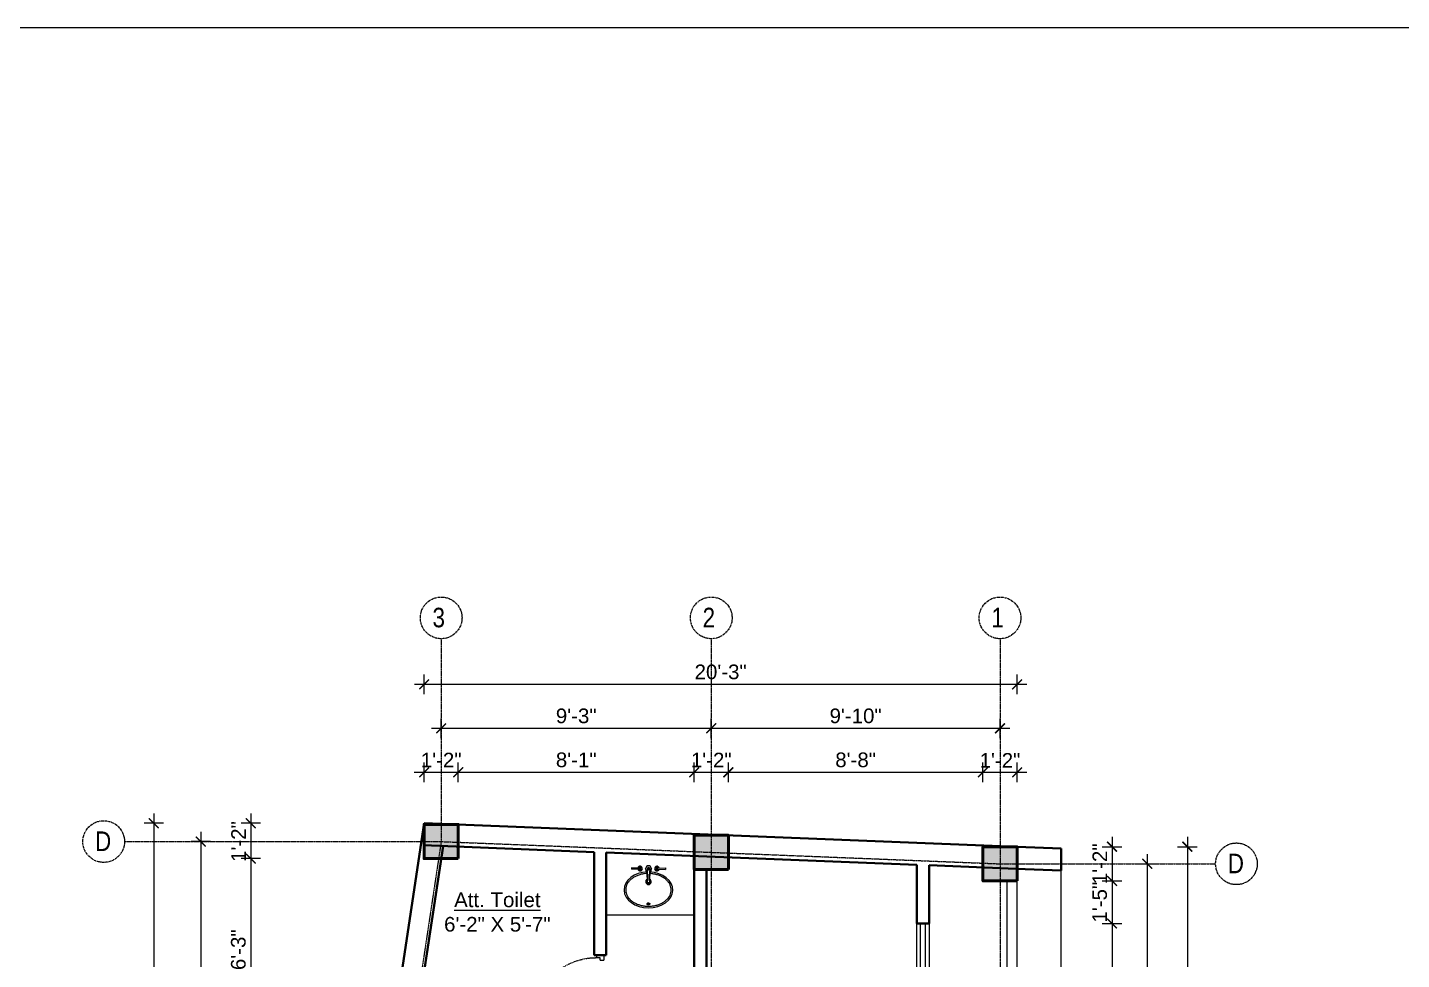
# Model space of a CAD drawing. Header units: inches. Extents: x 135267 to 147066, y -21506 to -19082.
# Drawn here: x 145020 to 145583, y -19463 to -19082 of the extents above; entities that cross this region are included whole.
import ezdxf

# ---------------------------------------------------------------- set-up
doc = ezdxf.new("R2010")
doc.units = ezdxf.units.IN
doc.header["$LTSCALE"] = 0.5
doc.header["$MEASUREMENT"] = 0
doc.header["$PDMODE"] = 66
doc.linetypes.add('CENTER', pattern=[2, 1.25, -0.25, 0.25, -0.25])
doc.linetypes.add('HIDDEN', pattern=[0.375, 0.25, -0.125])
for name, color, linetype, lineweight in [('Annotations-Bold.w', 177, 'Continuous', 13), ('C-COLUMN', 1, 'Continuous', 50), ('DIM', 4, 'Continuous', 5), ('DIM 1-100', 4, 'Continuous', 13), ('Door-Window.w', 4, 'Continuous', 15), ('F-FURNITURE', 30, 'Continuous', 13), ('Fittings', 9, 'Continuous', 5), ('PARAPET', 50, 'Continuous', 13), ('TEXT', 220, 'Continuous', 9), ('Toilet', 7, 'Continuous', 25), ('wall', 1, 'Continuous', 40)]:
    doc.layers.add(name, color=color, linetype=linetype, lineweight=lineweight)
doc.layers.add('furniture', color=31, linetype='Continuous')
doc.styles.add('ARAIL', font='ARIALN.TTF')
doc.styles.add('arial.', font='arial.ttf')
doc.styles.get("Standard").update_dxf_attribs({"font": 'arial.ttf'})
doc.dimstyles.new('1 by 96', dxfattribs={"dimtxt": 6, "dimasz": 4, "dimexe": 4, "dimexo": 4, "dimgap": 2, "dimtad": 1, "dimdec": 0, "dimzin": 0, "dimdsep": 46, "dimlunit": 4, "dimtxsty": 'Standard', "dimblk": 'ARCHTICK', "dimcen": 0, "dimdle": 4, "dimadec": 0, "dimazin": 0, "dimtfac": 1, "dimtdec": 0, "dimtix": 1, "dimtofl": 0, "dimtmove": 1, "dimatfit": 3, "dimldrblk": 'ARCHTICK', "dimfxl": 4, "dimfxlon": 1, "dimtolj": 1, "dimtzin": 0, "dimlwd": -1, "dimlwe": -1, "dimarcsym": 0})

# ---------------------------------------------------------------- blocks, each defined once
blk = doc.blocks.new('3-0')
at = {"ltscale": 3}
for p, q in [((11063.05, 10097.68), (11065.97, 10099.9)), ((11063.05, 10097.68), (11064.53, 10095.73)), ((11065.99, 10096.84), (11064.53, 10095.73)), ((11065.25, 10097.81), (11066.71, 10098.92)), ((11065.99, 10096.84), (11065.25, 10097.81)), ((11065.97, 10099.9), (11066.71, 10098.92)), ((11085.5, 10074.13), (11110.32, 10092.96)), ((11086.24, 10073.15), (11111.05, 10091.97)), ((11111.05, 10091.97), (11110.32, 10092.96)), ((11084.04, 10073.02), (11082.57, 10071.91)), ((11082.57, 10071.91), (11084.79, 10068.98)), ((11084.04, 10073.02), (11084.78, 10072.04)), ((11084.78, 10072.04), (11086.24, 10073.15)), ((11084.79, 10068.98), (11087.72, 10071.2)), ((11086.24, 10073.15), (11085.5, 10074.13)), ((11087.72, 10071.2), (11086.24, 10073.15))]:
    blk.add_line(p, q, dxfattribs=at)
at = {"layer": 'Door-Window.w', "color": 9, "linetype": 'HIDDEN', "lineweight": 18}
blk.add_arc((11085.5, 10074.13), 31.16, 37.1906, 127.14649, dxfattribs=at)
blk = doc.blocks.new('A$C604E024C')
at = {"linetype": 'ByBlock'}
for p, q in [((-107, 6), (-198, 9)), ((-101, 4), (-101, -4)), ((-101, 4), (-101, 1)), ((-101, 4), (-101, 4)), ((-101, 1), (-97, 1)), ((-101, 0), (-101, -4)), ((-101, 0), (-97, 0)), ((-97, 4), (-97, 1)), ((-97, 4), (-96, 4)), ((-96, 4), (-96, -4)), ((-6, 4), (-6, -4)), ((-6, 4), (-5, 4)), ((-5, 4), (-5, -4)), ((0, 13), (0, -13)), ((1, 4), (1, -4)), ((1, 4), (3, 4)), ((2, 4), (2, 1)), ((2, 4), (3, 4)), ((2, 1), (3, 1)), ((100, 2), (101, 2)), ((107, 6), (198, 9)), ((199, 8), (199, -8)), ((-107, -6), (-198, -9)), ((-101, -4), (-101, -4)), ((-101, -4), (-101, -4)), ((-97, 0), (-97, -4)), ((-97, -4), (-96, -4)), ((-96, -4), (-96, -4)), ((-6, -4), (-1, -4)), ((-5, -4), (-1, -4)), ((-1, -4), (-1, -4)), ((1, -4), (3, -4)), ((2, 0), (2, -4)), ((2, 0), (3, 0)), ((2, -4), (3, -4)), ((100, -2), (101, -2)), ((107, -6), (198, -9))]:
    blk.add_line(p, q, dxfattribs=at)
for points in [[(35, -3), (35, -3, 0.267949), (35, 2), (20, 29, 0.267949), (15, 31), (-15, 31, 0.267949), (-20, 29), (-35, 2, 0.267949), (-35, -3)], [(0, 13), (-5, 13, 0.267949), (-9, 10), (-13, 2, 0.267949), (-13, -3), (-9, -10, 0.267949), (-5, -13), (0, -13)], [(0, 13), (5, 13, -0.267949), (9, 10), (13, 2, -0.267949), (13, -3), (9, -10, -0.267949), (5, -13), (0, -13)], [(-15, -149, 0.267949), (-15, -154), (-9, -163, 0.267949), (-5, -166), (0, -166)], [(15, -149, -0.267949), (15, -154), (9, -163, -0.267949), (5, -166), (0, -166)]]:
    blk.add_lwpolyline(points, format="xyb", dxfattribs=at)
for centre, radius, start, end in [((-148, 0), 51.6, 171.6285, 188.3715), ((-198, 8), 1, 88.5767, 180), ((-99, 0), 27.8, 193.9353, 166.0647), ((-99, 0), 16.1, 203.4772, 156.5228), ((-99, 0), 13.6, 207.8254, 152.1746), ((-99, 0), 10.7, 215.7665, 144.2335), ((3, 2), 1.6, 270, 90.0142), ((3, 2), 2.2, 301.4048, 90), ((3, -2), 2.5, 270, 62.7097), ((99, 0), 27.8, 13.9353, 346.0647), ((99, 0), 16.1, 23.4772, 336.5228), ((99, 0), 13.6, 27.8254, 332.1746), ((99, 0), 10.7, 35.7665, 324.2335), ((198, 8), 1, 0, 91.4233), ((-198, -8), 1, 180, 271.4233), ((-325, -117), 312, 354.1333, 21.5654), ((-1093, -110), 1085, 357.1828, 5.6778), ((3, -2), 1.9, 270, 90), ((1084, -109), 1075, 174.3028, 182.8736), ((325, -117), 312, 158.4157, 185.9255), ((198, -8), 1, 268.5767, 0)]:
    blk.add_arc(centre, radius, start, end, dxfattribs=at)
blk.add_ellipse((99, 0), major_axis=(0, 4.4), ratio=0.647537, start_param=-0.996154, end_param=4.137747, dxfattribs=at)
blk.add_open_spline([(100, 2), (100, 3), (100, 3), (100, 3), (99, 4), (99, 4), (99, 4), (99, 4), (98, 4), (98, 4), (98, 3), (97, 3), (97, 3), (97, 2), (97, 2), (96, 1), (96, 0), (96, 0), (96, -2), (97, -2), (97, -3), (97, -3), (98, -4), (98, -4), (99, -4), (99, -4), (99, -4), (100, -3), (100, -3), (100, -3), (100, -2)], degree=3, knots=[5.296065, 5.296065, 5.296065, 5.296065, 5.668493, 5.668493, 6.044953, 6.044953, 6.283185, 6.283185, 6.283185, 6.618814, 6.618814, 6.954443, 6.954443, 7.290072, 7.290072, 7.6257, 7.6257, 8.094621, 8.094621, 8.563542, 8.563542, 8.940002, 8.940002, 9.316461, 9.316461, 9.692921, 9.692921, 10.069381, 10.069381, 10.411893, 10.411893, 10.411893, 10.411893], dxfattribs=at)
blk = doc.blocks.new('basin')
for radius, start, end in [(1.14, 113.503, 66.2712), (0.79, 126.715, 52.8739)]:
    blk.add_arc((134195.31, -39122.53), radius, start, end)
blk.add_ellipse((134195.31, -39125.83), major_axis=(-9.97, 0), ratio=0.736887, start_param=4.757716, end_param=10.948885)
blk.add_ellipse((134195.31, -39131.57), major_axis=(0.448, 0), ratio=0.674502)
for points, knots in [([(134194.69, -39119.15), (134194.32, -39119.17), (134193.96, -39119.2), (134193.09, -39119.32), (134192.57, -39119.42), (134191.58, -39119.69), (134191.1, -39119.85), (134190.19, -39120.23), (134189.76, -39120.45), (134188.95, -39120.93), (134188.57, -39121.2), (134187.89, -39121.77), (134187.59, -39122.07), (134187.06, -39122.71), (134186.83, -39123.04), (134186.45, -39123.73), (134186.3, -39124.08), (134186.09, -39124.79), (134186.03, -39125.15), (134185.99, -39125.61), (134185.99, -39125.72), (134185.99, -39125.83), (134185.99, -39126.08), (134186.01, -39126.34), (134186.11, -39126.94), (134186.2, -39127.29), (134186.47, -39127.97), (134186.64, -39128.31), (134187.06, -39128.96), (134187.31, -39129.28), (134187.88, -39129.88), (134188.2, -39130.16), (134188.9, -39130.7), (134189.28, -39130.94), (134190.1, -39131.39), (134190.53, -39131.59), (134191.45, -39131.93), (134191.92, -39132.08), (134192.9, -39132.31), (134193.4, -39132.4), (134194.43, -39132.51), (134194.94, -39132.53), (134195.97, -39132.52), (134196.49, -39132.48), (134197.5, -39132.35), (134198, -39132.25), (134198.97, -39132), (134199.44, -39131.84), (134200.34, -39131.48), (134200.76, -39131.27), (134201.56, -39130.8), (134201.93, -39130.55), (134202.61, -39130), (134202.91, -39129.71), (134203.45, -39129.1), (134203.69, -39128.78), (134204.08, -39128.12), (134204.24, -39127.78), (134204.48, -39127.09), (134204.56, -39126.74), (134204.64, -39126.04), (134204.64, -39125.69), (134204.57, -39124.98), (134204.49, -39124.62), (134204.25, -39123.91), (134204.09, -39123.56), (134203.69, -39122.89), (134203.45, -39122.56), (134202.89, -39121.93), (134202.58, -39121.63), (134201.88, -39121.07), (134201.49, -39120.81), (134200.67, -39120.35), (134200.22, -39120.13), (134199.3, -39119.77), (134198.81, -39119.62), (134197.81, -39119.37), (134197.29, -39119.28), (134196.49, -39119.19), (134196.22, -39119.16), (134195.94, -39119.15)], [4.778413, 4.778413, 4.778413, 4.778413, 4.89303, 4.89303, 5.060537, 5.060537, 5.228045, 5.228045, 5.395552, 5.395552, 5.56306, 5.56306, 5.730567, 5.730567, 5.898075, 5.898075, 6.065582, 6.065582, 6.233089, 6.233089, 6.283185, 6.283185, 6.283185, 6.401225, 6.401225, 6.564378, 6.564378, 6.727532, 6.727532, 6.890685, 6.890685, 7.053839, 7.053839, 7.216992, 7.216992, 7.380146, 7.380146, 7.543299, 7.543299, 7.706452, 7.706452, 7.869606, 7.869606, 8.032759, 8.032759, 8.195913, 8.195913, 8.359066, 8.359066, 8.52222, 8.52222, 8.685373, 8.685373, 8.848527, 8.848527, 9.01168, 9.01168, 9.174834, 9.174834, 9.337987, 9.337987, 9.501141, 9.501141, 9.668648, 9.668648, 9.836155, 9.836155, 10.003663, 10.003663, 10.17117, 10.17117, 10.338678, 10.338678, 10.506185, 10.506185, 10.673693, 10.673693, 10.8412, 10.8412, 10.929386, 10.929386, 10.929386, 10.929386]), ([(134195.86, -39131.57), (134195.86, -39131.55), (134195.86, -39131.52), (134195.84, -39131.46), (134195.83, -39131.44), (134195.79, -39131.36), (134195.75, -39131.32), (134195.66, -39131.25), (134195.6, -39131.23), (134195.46, -39131.18), (134195.36, -39131.16), (134195.17, -39131.17), (134195.07, -39131.2), (134194.94, -39131.27), (134194.9, -39131.3), (134194.83, -39131.37), (134194.8, -39131.4), (134194.77, -39131.48), (134194.76, -39131.52), (134194.75, -39131.6), (134194.76, -39131.65), (134194.79, -39131.73), (134194.81, -39131.76), (134194.87, -39131.83), (134194.9, -39131.86), (134194.98, -39131.9), (134195.02, -39131.92), (134195.15, -39131.97), (134195.25, -39131.99), (134195.44, -39131.98), (134195.54, -39131.95), (134195.67, -39131.89), (134195.72, -39131.85), (134195.79, -39131.78), (134195.81, -39131.75), (134195.85, -39131.67), (134195.86, -39131.63), (134195.86, -39131.58), (134195.86, -39131.58), (134195.86, -39131.57)], [0, 0, 0, 0, 0.188397, 0.188397, 0.376794, 0.376794, 0.73698, 0.73698, 1.097166, 1.097166, 1.657793, 1.657793, 2.21842, 2.21842, 2.564182, 2.564182, 2.840364, 2.840364, 3.116547, 3.116547, 3.39273, 3.39273, 3.668913, 3.668913, 3.945096, 3.945096, 4.221279, 4.221279, 4.783807, 4.783807, 5.346334, 5.346334, 5.697184, 5.697184, 5.974645, 5.974645, 6.252106, 6.252106, 6.283185, 6.283185, 6.283185, 6.283185])]:
    blk.add_open_spline(points, degree=3, knots=knots)
at = {"xscale": 0.03499430959345774, "yscale": 0.03499430959345774, "zscale": 0.03499430959345774, "rotation": 359.9929103328581}
blk.add_blockref('A$C604E024C', (134195.31, -39117.12), dxfattribs=at)
blk = doc.blocks.new('_ArchTick')
at = {"color": 0, "linetype": 'ByBlock', "const_width": 0.15}
blk.add_lwpolyline([(-0.5, -0.5), (0.5, 0.5)], dxfattribs=at)
blk = doc.blocks.new('*D163')
at = {"layer": 'Defpoints', "color": 0, "transparency": 16777216}
for p in [(145196.48, -19386.3), (145182.48, -19407.64), (145196.48, -19407.64)]:
    blk.add_point(p, dxfattribs=at)
at = {"layer": 'DIM 1-100', "color": 0, "transparency": 16777216}
for p, q in [((145182.48, -19390.3), (145182.48, -19382.3)), ((145196.48, -19390.3), (145196.48, -19382.3)), ((145178.48, -19386.3), (145200.48, -19386.3))]:
    blk.add_line(p, q, dxfattribs=at)
at = {"layer": 'DIM 1-100', "color": 0, "transparency": 16777216, "xscale": 4, "yscale": 4, "zscale": 4, "rotation": 180}
blk.add_blockref('_ArchTick', (145182.48, -19386.3), dxfattribs=at)
at = {"layer": 'DIM 1-100', "color": 0, "transparency": 16777216, "xscale": 4, "yscale": 4, "zscale": 4}
blk.add_blockref('_ArchTick', (145196.48, -19386.3), dxfattribs=at)
at = {"layer": 'DIM 1-100', "color": 0, "transparency": 16777216, "insert": (145189.48, -19381.29), "char_height": 6, "attachment_point": 5}
blk.add_mtext('\\A1;1\'-2"', dxfattribs=at)
blk = doc.blocks.new('*D164')
at = {"layer": 'Defpoints', "color": 0, "transparency": 16777216}
for p in [(145293.07, -19386.3), (145196.48, -19407.64), (145293.07, -19412.08)]:
    blk.add_point(p, dxfattribs=at)
at = {"layer": 'DIM 1-100', "color": 0, "transparency": 16777216}
for p, q in [((145196.48, -19390.3), (145196.48, -19382.3)), ((145293.07, -19390.3), (145293.07, -19382.3)), ((145192.48, -19386.3), (145297.07, -19386.3))]:
    blk.add_line(p, q, dxfattribs=at)
at = {"layer": 'DIM 1-100', "color": 0, "transparency": 16777216, "xscale": 4, "yscale": 4, "zscale": 4, "rotation": 180}
blk.add_blockref('_ArchTick', (145196.48, -19386.3), dxfattribs=at)
at = {"layer": 'DIM 1-100', "color": 0, "transparency": 16777216, "xscale": 4, "yscale": 4, "zscale": 4}
blk.add_blockref('_ArchTick', (145293.07, -19386.3), dxfattribs=at)
at = {"layer": 'DIM 1-100', "color": 0, "transparency": 16777216, "insert": (145244.78, -19381.24), "char_height": 6, "attachment_point": 5}
blk.add_mtext('\\A1;8\'-1"', dxfattribs=at)
blk = doc.blocks.new('*D165')
at = {"layer": 'Defpoints', "color": 0, "transparency": 16777216}
for p in [(145307.07, -19386.3), (145293.07, -19412.08), (145307.07, -19412.08)]:
    blk.add_point(p, dxfattribs=at)
at = {"layer": 'DIM 1-100', "color": 0, "transparency": 16777216}
for p, q in [((145293.07, -19390.3), (145293.07, -19382.3)), ((145307.07, -19390.3), (145307.07, -19382.3)), ((145289.07, -19386.3), (145311.07, -19386.3))]:
    blk.add_line(p, q, dxfattribs=at)
at = {"layer": 'DIM 1-100', "color": 0, "transparency": 16777216, "xscale": 4, "yscale": 4, "zscale": 4, "rotation": 180}
blk.add_blockref('_ArchTick', (145293.07, -19386.3), dxfattribs=at)
at = {"layer": 'DIM 1-100', "color": 0, "transparency": 16777216, "xscale": 4, "yscale": 4, "zscale": 4}
blk.add_blockref('_ArchTick', (145307.07, -19386.3), dxfattribs=at)
at = {"layer": 'DIM 1-100', "color": 0, "transparency": 16777216, "insert": (145300.07, -19381.29), "char_height": 6, "attachment_point": 5}
blk.add_mtext('\\A1;1\'-2"', dxfattribs=at)
blk = doc.blocks.new('*D166')
at = {"layer": 'Defpoints', "color": 0, "transparency": 16777216}
for p in [(145411.3, -19386.3), (145307.07, -19412.08), (145411.3, -19416.75)]:
    blk.add_point(p, dxfattribs=at)
at = {"layer": 'DIM 1-100', "color": 0, "transparency": 16777216}
for p, q in [((145307.07, -19390.3), (145307.07, -19382.3)), ((145411.3, -19390.3), (145411.3, -19382.3)), ((145303.07, -19386.3), (145415.3, -19386.3))]:
    blk.add_line(p, q, dxfattribs=at)
at = {"layer": 'DIM 1-100', "color": 0, "transparency": 16777216, "xscale": 4, "yscale": 4, "zscale": 4, "rotation": 180}
blk.add_blockref('_ArchTick', (145307.07, -19386.3), dxfattribs=at)
at = {"layer": 'DIM 1-100', "color": 0, "transparency": 16777216, "xscale": 4, "yscale": 4, "zscale": 4}
blk.add_blockref('_ArchTick', (145411.3, -19386.3), dxfattribs=at)
at = {"layer": 'DIM 1-100', "color": 0, "transparency": 16777216, "insert": (145359.19, -19381.24), "char_height": 6, "attachment_point": 5}
blk.add_mtext('\\A1;8\'-8"', dxfattribs=at)
blk = doc.blocks.new('*D167')
at = {"layer": 'Defpoints', "color": 0, "transparency": 16777216}
for p in [(145425.3, -19386.3), (145411.3, -19416.75), (145425.3, -19416.75)]:
    blk.add_point(p, dxfattribs=at)
at = {"layer": 'DIM 1-100', "color": 0, "transparency": 16777216}
for p, q in [((145411.3, -19390.3), (145411.3, -19382.3)), ((145425.3, -19390.3), (145425.3, -19382.3)), ((145407.3, -19386.3), (145429.3, -19386.3))]:
    blk.add_line(p, q, dxfattribs=at)
at = {"layer": 'DIM 1-100', "color": 0, "transparency": 16777216, "xscale": 4, "yscale": 4, "zscale": 4, "rotation": 180}
blk.add_blockref('_ArchTick', (145411.3, -19386.3), dxfattribs=at)
at = {"layer": 'DIM 1-100', "color": 0, "transparency": 16777216, "xscale": 4, "yscale": 4, "zscale": 4}
blk.add_blockref('_ArchTick', (145425.3, -19386.3), dxfattribs=at)
at = {"layer": 'DIM 1-100', "color": 0, "transparency": 16777216, "insert": (145418.3, -19381.42), "char_height": 6, "attachment_point": 5}
blk.add_mtext('\\A1;1\'-2"', dxfattribs=at)
blk = doc.blocks.new('*D168')
at = {"layer": 'Defpoints', "color": 0, "transparency": 16777216}
for p in [(145300.07, -19368.3), (145189.48, -19407.64), (145300.07, -19411.81)]:
    blk.add_point(p, dxfattribs=at)
at = {"layer": 'DIM 1-100', "color": 0, "transparency": 16777216}
for p, q in [((145189.48, -19372.3), (145189.48, -19364.3)), ((145300.07, -19372.3), (145300.07, -19364.3)), ((145185.48, -19368.3), (145304.07, -19368.3))]:
    blk.add_line(p, q, dxfattribs=at)
at = {"layer": 'DIM 1-100', "color": 0, "transparency": 16777216, "xscale": 4, "yscale": 4, "zscale": 4, "rotation": 180}
blk.add_blockref('_ArchTick', (145189.48, -19368.3), dxfattribs=at)
at = {"layer": 'DIM 1-100', "color": 0, "transparency": 16777216, "xscale": 4, "yscale": 4, "zscale": 4}
blk.add_blockref('_ArchTick', (145300.07, -19368.3), dxfattribs=at)
at = {"layer": 'DIM 1-100', "color": 0, "transparency": 16777216, "insert": (145244.78, -19363.24), "char_height": 6, "attachment_point": 5}
blk.add_mtext('\\A1;9\'-3"', dxfattribs=at)
blk = doc.blocks.new('*D169')
at = {"layer": 'Defpoints', "color": 0, "transparency": 16777216}
for p in [(145418.3, -19368.3), (145300.07, -19411.81), (145418.3, -19416.47)]:
    blk.add_point(p, dxfattribs=at)
at = {"layer": 'DIM 1-100', "color": 0, "transparency": 16777216}
for p, q in [((145300.07, -19372.3), (145300.07, -19364.3)), ((145418.3, -19372.3), (145418.3, -19364.3)), ((145296.07, -19368.3), (145422.3, -19368.3))]:
    blk.add_line(p, q, dxfattribs=at)
at = {"layer": 'DIM 1-100', "color": 0, "transparency": 16777216, "xscale": 4, "yscale": 4, "zscale": 4, "rotation": 180}
blk.add_blockref('_ArchTick', (145300.07, -19368.3), dxfattribs=at)
at = {"layer": 'DIM 1-100', "color": 0, "transparency": 16777216, "xscale": 4, "yscale": 4, "zscale": 4}
blk.add_blockref('_ArchTick', (145418.3, -19368.3), dxfattribs=at)
at = {"layer": 'DIM 1-100', "color": 0, "transparency": 16777216, "insert": (145359.19, -19363.24), "char_height": 6, "attachment_point": 5}
blk.add_mtext('\\A1;9\'-10"', dxfattribs=at)
blk = doc.blocks.new('*D170')
at = {"layer": 'Defpoints', "color": 0, "transparency": 16777216}
for p in [(145182.54, -19350.3), (145182.54, -19407.17), (145425.3, -19416.75)]:
    blk.add_point(p, dxfattribs=at)
at = {"layer": 'DIM 1-100', "color": 0, "transparency": 16777216}
for p, q in [((145182.54, -19354.3), (145182.54, -19346.3)), ((145425.3, -19354.3), (145425.3, -19346.3)), ((145429.3, -19350.3), (145178.54, -19350.3))]:
    blk.add_line(p, q, dxfattribs=at)
at = {"layer": 'DIM 1-100', "color": 0, "transparency": 16777216, "xscale": 4, "yscale": 4, "zscale": 4, "rotation": 180}
blk.add_blockref('_ArchTick', (145182.54, -19350.3), dxfattribs=at)
at = {"layer": 'DIM 1-100', "color": 0, "transparency": 16777216, "xscale": 4, "yscale": 4, "zscale": 4}
blk.add_blockref('_ArchTick', (145425.3, -19350.3), dxfattribs=at)
at = {"layer": 'DIM 1-100', "color": 0, "transparency": 16777216, "insert": (145303.92, -19345.24), "char_height": 6, "attachment_point": 5}
blk.add_mtext('\\A1;20\'-3"', dxfattribs=at)
blk = doc.blocks.new('*D211')
at = {"layer": 'Defpoints', "color": 0, "transparency": 16777216}
for p in [(145182.54, -19407.17), (145111.52, -19421.64), (145182.48, -19421.64)]:
    blk.add_point(p, dxfattribs=at)
at = {"layer": 'DIM 1-100', "color": 0, "transparency": 16777216}
for p, q in [((145111.52, -19403.17), (145111.52, -19425.64)), ((145115.52, -19407.17), (145107.52, -19407.17)), ((145115.52, -19421.64), (145107.52, -19421.64))]:
    blk.add_line(p, q, dxfattribs=at)
at = {"layer": 'DIM 1-100', "color": 0, "transparency": 16777216, "xscale": 4, "yscale": 4, "zscale": 4}
for p, rotation in [((145111.52, -19407.17), 90), ((145111.52, -19421.64), 270)]:
    blk.add_blockref('_ArchTick', p, dxfattribs=dict(at, rotation=rotation))
at = {"layer": 'DIM 1-100', "color": 0, "transparency": 16777216, "insert": (145106.51, -19414.64), "char_height": 6, "attachment_point": 5, "rotation": 90}
blk.add_mtext('\\A1;1\'-2"', dxfattribs=at)
blk = doc.blocks.new('*D205')
at = {"layer": 'Defpoints', "color": 0, "transparency": 16777216}
for p in [(145182.48, -19421.64), (145111.52, -19496.16), (145169.1, -19496.16)]:
    blk.add_point(p, dxfattribs=at)
at = {"layer": 'DIM 1-100', "color": 0, "transparency": 16777216}
for p, q in [((145115.52, -19421.64), (145107.52, -19421.64)), ((145111.52, -19417.64), (145111.52, -19500.16)), ((145115.52, -19496.16), (145107.52, -19496.16))]:
    blk.add_line(p, q, dxfattribs=at)
at = {"layer": 'DIM 1-100', "color": 0, "transparency": 16777216, "xscale": 4, "yscale": 4, "zscale": 4}
for p, rotation in [((145111.52, -19421.64), 90), ((145111.52, -19496.16), 270)]:
    blk.add_blockref('_ArchTick', p, dxfattribs=dict(at, rotation=rotation))
at = {"layer": 'DIM 1-100', "color": 0, "transparency": 16777216, "insert": (145106.45, -19458.9), "char_height": 6, "attachment_point": 5, "rotation": 90}
blk.add_mtext('\\A1;6\'-3"', dxfattribs=at)
blk = doc.blocks.new('*D212')
at = {"layer": 'Defpoints', "color": 0, "transparency": 16777216}
for p in [(145189.48, -19414.64), (145091.05, -19557.7), (145167.87, -19557.7)]:
    blk.add_point(p, dxfattribs=at)
at = {"layer": 'DIM 1-100', "color": 0, "transparency": 16777216}
for p, q in [((145095.05, -19414.64), (145087.05, -19414.64)), ((145091.05, -19410.64), (145091.05, -19561.7)), ((145095.05, -19557.7), (145087.05, -19557.7))]:
    blk.add_line(p, q, dxfattribs=at)
at = {"layer": 'DIM 1-100', "color": 0, "transparency": 16777216, "xscale": 4, "yscale": 4, "zscale": 4}
for p, rotation in [((145091.05, -19414.64), 90), ((145091.05, -19557.7), 270)]:
    blk.add_blockref('_ArchTick', p, dxfattribs=dict(at, rotation=rotation))
at = {"layer": 'DIM 1-100', "color": 0, "transparency": 16777216, "insert": (145086.04, -19486.17), "char_height": 6, "attachment_point": 5, "rotation": 90}
blk.add_mtext('\\A1;11\'-11"', dxfattribs=at)
blk = doc.blocks.new('*D204')
at = {"layer": 'Defpoints', "color": 0, "transparency": 16777216}
for p in [(145182.54, -19407.17), (145071.8, -19831.18), (145118.52, -19831.18)]:
    blk.add_point(p, dxfattribs=at)
at = {"layer": 'DIM 1-100', "color": 0, "transparency": 16777216}
for p, q in [((145071.8, -19403.17), (145071.8, -19835.18)), ((145075.8, -19407.17), (145067.8, -19407.17)), ((145075.8, -19831.18), (145067.8, -19831.18))]:
    blk.add_line(p, q, dxfattribs=at)
at = {"layer": 'DIM 1-100', "color": 0, "transparency": 16777216, "xscale": 4, "yscale": 4, "zscale": 4}
for p, rotation in [((145071.8, -19407.17), 90), ((145071.8, -19831.18), 270)]:
    blk.add_blockref('_ArchTick', p, dxfattribs=dict(at, rotation=rotation))
at = {"layer": 'DIM 1-100', "color": 0, "transparency": 16777216, "insert": (145066.73, -19619.18), "char_height": 6, "attachment_point": 5, "rotation": 90}
blk.add_mtext('\\A1;35\'-4"', dxfattribs=at)
blk = doc.blocks.new('*D338')
at = {"layer": 'Defpoints', "color": 0, "transparency": 16777216}
for p in [(145425.3, -19416.75), (145425.3, -19430.75), (145464.18, -19430.75)]:
    blk.add_point(p, dxfattribs=at)
at = {"layer": 'DIM 1-100', "color": 0, "transparency": 16777216}
for p, q in [((145464.18, -19412.75), (145464.18, -19434.75)), ((145460.18, -19416.75), (145468.18, -19416.75)), ((145460.18, -19430.75), (145468.18, -19430.75))]:
    blk.add_line(p, q, dxfattribs=at)
at = {"layer": 'DIM 1-100', "color": 0, "transparency": 16777216, "xscale": 4, "yscale": 4, "zscale": 4}
for p, rotation in [((145464.18, -19416.75), 90), ((145464.18, -19430.75), 270)]:
    blk.add_blockref('_ArchTick', p, dxfattribs=dict(at, rotation=rotation))
at = {"layer": 'DIM 1-100', "color": 0, "transparency": 16777216, "insert": (145459.17, -19423.75), "char_height": 6, "attachment_point": 5, "rotation": 90}
blk.add_mtext('\\A1;1\'-2"', dxfattribs=at)
blk = doc.blocks.new('*D339')
at = {"layer": 'Defpoints', "color": 0, "transparency": 16777216}
for p in [(145425.3, -19430.75), (145389.3, -19448.15), (145464.18, -19448.15)]:
    blk.add_point(p, dxfattribs=at)
at = {"layer": 'DIM 1-100', "color": 0, "transparency": 16777216}
for p, q in [((145464.18, -19426.75), (145464.18, -19452.15)), ((145460.18, -19430.75), (145468.18, -19430.75)), ((145460.18, -19448.15), (145468.18, -19448.15))]:
    blk.add_line(p, q, dxfattribs=at)
at = {"layer": 'DIM 1-100', "color": 0, "transparency": 16777216, "xscale": 4, "yscale": 4, "zscale": 4}
for p, rotation in [((145464.18, -19430.75), 90), ((145464.18, -19448.15), 270)]:
    blk.add_blockref('_ArchTick', p, dxfattribs=dict(at, rotation=rotation))
at = {"layer": 'DIM 1-100', "color": 0, "transparency": 16777216, "insert": (145459.12, -19439.45), "char_height": 6, "attachment_point": 5, "rotation": 90}
blk.add_mtext('\\A1;1\'-5"', dxfattribs=at)
blk = doc.blocks.new('*D340')
at = {"layer": 'Defpoints', "color": 0, "transparency": 16777216}
for p in [(145389.3, -19448.15), (145389.3, -19508.15), (145464.18, -19508.15)]:
    blk.add_point(p, dxfattribs=at)
at = {"layer": 'DIM 1-100', "color": 0, "transparency": 16777216}
for p, q in [((145464.18, -19444.15), (145464.18, -19512.15)), ((145460.18, -19448.15), (145468.18, -19448.15)), ((145460.18, -19508.15), (145468.18, -19508.15))]:
    blk.add_line(p, q, dxfattribs=at)
at = {"layer": 'DIM 1-100', "color": 0, "transparency": 16777216, "xscale": 4, "yscale": 4, "zscale": 4}
for p, rotation in [((145464.18, -19448.15), 90), ((145464.18, -19508.15), 270)]:
    blk.add_blockref('_ArchTick', p, dxfattribs=dict(at, rotation=rotation))
at = {"layer": 'DIM 1-100', "color": 0, "transparency": 16777216, "insert": (145459.13, -19478.15), "char_height": 6, "attachment_point": 5, "rotation": 90}
blk.add_mtext("\\A1;5'", dxfattribs=at)
blk = doc.blocks.new('*D354')
at = {"layer": 'Defpoints', "color": 0, "transparency": 16777216}
for p in [(145425.3, -19423.75), (145425.3, -19557.7), (145478.59, -19557.7)]:
    blk.add_point(p, dxfattribs=at)
at = {"layer": 'DIM 1-100', "color": 0, "transparency": 16777216}
for p, q in [((145478.59, -19419.75), (145478.59, -19561.7)), ((145474.59, -19423.75), (145482.59, -19423.75)), ((145474.59, -19557.7), (145482.59, -19557.7))]:
    blk.add_line(p, q, dxfattribs=at)
at = {"layer": 'DIM 1-100', "color": 0, "transparency": 16777216, "xscale": 4, "yscale": 4, "zscale": 4}
for p, rotation in [((145478.59, -19423.75), 90), ((145478.59, -19557.7), 270)]:
    blk.add_blockref('_ArchTick', p, dxfattribs=dict(at, rotation=rotation))
at = {"layer": 'DIM 1-100', "color": 0, "transparency": 16777216, "insert": (145473.57, -19490.72), "char_height": 6, "attachment_point": 5, "rotation": 90}
blk.add_mtext('\\A1;11\'-2"', dxfattribs=at)
blk = doc.blocks.new('*D357')
at = {"layer": 'Defpoints', "color": 0, "transparency": 16777216}
for p in [(145425.3, -19416.75), (145307.07, -19808.85), (145495.02, -19808.85)]:
    blk.add_point(p, dxfattribs=at)
at = {"layer": 'DIM 1-100', "color": 0, "transparency": 16777216}
for p, q in [((145495.02, -19412.75), (145495.02, -19812.85)), ((145491.02, -19416.75), (145499.02, -19416.75)), ((145491.02, -19808.85), (145499.02, -19808.85))]:
    blk.add_line(p, q, dxfattribs=at)
at = {"layer": 'DIM 1-100', "color": 0, "transparency": 16777216, "xscale": 4, "yscale": 4, "zscale": 4}
for p, rotation in [((145495.02, -19416.75), 90), ((145495.02, -19808.85), 270)]:
    blk.add_blockref('_ArchTick', p, dxfattribs=dict(at, rotation=rotation))
at = {"layer": 'DIM 1-100', "color": 0, "transparency": 16777216, "insert": (145489.96, -19612.8), "char_height": 6, "attachment_point": 5, "rotation": 90}
blk.add_mtext('\\A1;32\'-8"', dxfattribs=at)

msp = doc.modelspace()

# ---------------------------------------------------------------- hatches: boundary and pattern name
at = {"layer": 'C-COLUMN'}
h = msp.add_hatch(color=256, dxfattribs=at)
h.dxf.hatch_style = 1
h.paths.add_polyline_path([(145182.48, -19407.64), (145182.48, -19421.64), (145196.48, -19421.64), (145196.48, -19407.64)])
h = msp.add_hatch(color=256, dxfattribs=at)
h.dxf.hatch_style = 1
h.paths.add_polyline_path([(145293.07, -19412.08), (145293.07, -19426.08), (145307.07, -19426.08), (145307.07, -19412.08)])
h = msp.add_hatch(color=256, dxfattribs=at)
h.dxf.hatch_style = 1
h.paths.add_polyline_path([(145411.3, -19416.75), (145411.3, -19430.75), (145425.3, -19430.75), (145425.3, -19416.75)])

# ---------------------------------------------------------------- linework, layer by layer
at = {"layer": 'Annotations-Bold.w', "linetype": 'CENTER', "ltscale": 0.3}
for p, q in [((145300.07, -19331.63), (145300.07, -19891.85)), ((145418.3, -19331.63), (145418.3, -19891.85))]:
    msp.add_line(p, q, dxfattribs=at)
for points in [[(145189.48, -19331.63), (145189.48, -19414.64), (145167.87, -19557.7), (145150.13, -19675.2), (145131.01, -19801.85), (145131.01, -19891.85)], [(145059.82, -19414.64), (145189.48, -19414.64), (145418.3, -19423.75), (145506.57, -19423.75)]]:
    msp.add_lwpolyline(points, dxfattribs=at)
at = {"layer": 'Annotations-Bold.w', "linetype": 'CENTER', "ltscale": 1.5}
for centre in [(145189.48, -19323.1), (145300.07, -19323.1), (145418.3, -19323.1), (145051.29, -19414.64), (145515.11, -19423.75)]:
    msp.add_circle(centre, 8.53, dxfattribs=at)
at = {"layer": 'C-COLUMN'}
for points in [[(145196.48, -19421.64), (145196.48, -19407.64), (145182.48, -19407.64), (145182.48, -19421.64)], [(145307.07, -19426.08), (145307.07, -19412.08), (145293.07, -19412.08), (145293.07, -19426.08)], [(145425.3, -19430.75), (145425.3, -19416.75), (145411.3, -19416.75), (145411.3, -19430.75)]]:
    msp.add_lwpolyline(points, close=True, dxfattribs=at)
at = {"layer": 'Defpoints'}
msp.add_lwpolyline([(145425.3, -19682.2), (145425.3, -19416.75), (145182.54, -19407.17), (145169.1, -19496.16), (145160.87, -19550.7), (145121.89, -19808.85), (145307.07, -19808.85), (145307.07, -19682.2), (145425.3, -19682.2)], dxfattribs=at)
at = {"layer": 'DIM'}
for p, q in [((145384.3, -19508.15), (145384.3, -19448.15)), ((145385.8, -19508.15), (145385.8, -19448.15)), ((145387.8, -19508.15), (145387.8, -19448.15)), ((145389.3, -19448.15), (145389.3, -19508.15))]:
    msp.add_line(p, q, dxfattribs=at)
at = {"layer": 'F-FURNITURE'}
msp.add_lwpolyline([(141686.53, -19081.5), (147066.12, -19081.5), (147066.12, -21384.16), (141686.53, -21384.16)], close=True, dxfattribs=at)
at = {"layer": 'furniture'}
msp.add_line((145257.07, -19444.56), (145293.07, -19444.56), dxfattribs=at)
at = {"layer": 'PARAPET', "ltscale": 100}
for p, q in [((145425.3, -19416.75), (145443.3, -19417.46)), ((145443.3, -19555.7), (145443.3, -19426.46)), ((145421.3, -19550.7), (145421.3, -19430.75)), ((145425.3, -19550.7), (145425.3, -19430.75))]:
    msp.add_line(p, q, dxfattribs=at)
at = {"layer": 'Toilet'}
msp.add_line((145425.3, -19416.75), (145182.54, -19407.17), dxfattribs=at)
at = {"layer": 'wall'}
for p, q in [((145182.54, -19407.17), (145169.1, -19496.16)), ((145425.3, -19416.75), (145182.54, -19407.17)), ((145252.07, -19418.92), (145182.18, -19416.16)), ((145257.07, -19461.16), (145257.07, -19419.12)), ((145384.3, -19424.14), (145257.07, -19419.12)), ((145425.3, -19416.75), (145443.3, -19417.46)), ((145443.3, -19426.46), (145443.3, -19417.46)), ((145293.07, -19514.7), (145293.07, -19426.08)), ((145298.07, -19514.7), (145298.07, -19426.08)), ((145384.3, -19448.15), (145384.3, -19424.14)), ((145424.95, -19425.74), (145389.3, -19424.33)), ((145389.3, -19448.15), (145389.3, -19424.33)), ((145424.95, -19425.74), (145443.3, -19426.46)), ((145389.3, -19448.15), (145384.3, -19448.15)), ((145252.07, -19461.16), (145257.07, -19461.16))]:
    msp.add_line(p, q, dxfattribs=at)
for points in [[(145190.24, -19416.48), (145178.96, -19491.16)], [(145252.07, -19461.16), (145252.07, -19418.92)]]:
    msp.add_lwpolyline(points, dxfattribs=at)

# ---------------------------------------------------------------- block references
at = {"layer": 'Door-Window.w', "linetype": 'ByBlock', "xscale": -0.8331589850765497, "yscale": 0.8331589850765497, "zscale": 0.8331589850765497, "rotation": 37.2669371386873}
msp.add_blockref('3-0', (157685.73, -20575.07), dxfattribs=at)
at = {"layer": 'Fittings', "lineweight": 15, "rotation": 359.8162799008568}
msp.add_blockref('basin', (11205.18, 20121.51), dxfattribs=at)

# ---------------------------------------------------------------- texts
at = {"layer": 'Annotations-Bold.w', "linetype": 'CENTER', "ltscale": 1.5, "char_height": 8, "attachment_point": 1, "style": 'ARAIL'}
for s, insert in [('3', (145185.94, -19318.96)), ('2', (145296.54, -19318.96)), ('1', (145414.77, -19318.96)), ('D', (145047.75, -19410.51)), ('D', (145511.57, -19419.61))]:
    msp.add_mtext_dynamic_manual_height_columns(s, width=6.5393, gutter_width=100, heights=[0], dxfattribs=dict(at, insert=insert))
at = {"layer": 'TEXT', "lineweight": -2, "insert": (145212.48, -19443.53), "char_height": 6, "width": 127.5059, "attachment_point": 5, "style": 'arial.'}
msp.add_mtext('{\\LAtt. Toilet\\P}6\'-2" X 5\'-7"', dxfattribs=at)

# ---------------------------------------------------------------- dimensions: what is measured, and where the dimension line sits
at = {"layer": 'DIM 1-100'}
for base, p1, p2, angle, picture, middle in [((145182.54, -19350.3), (145425.3, -19416.75), (145182.54, -19407.17), 180, '*D170', (145303.92, -19345.24)), ((145300.07, -19368.3), (145189.48, -19407.64), (145300.07, -19411.81), 180, '*D168', (145244.78, -19363.24)), ((145418.3, -19368.3), (145300.07, -19411.81), (145418.3, -19416.47), 180, '*D169', (145359.19, -19363.24)), ((145293.07, -19386.3), (145196.48, -19407.64), (145293.07, -19412.08), 180, '*D164', (145244.78, -19381.24)), ((145411.3, -19386.3), (145307.07, -19412.08), (145411.3, -19416.75), 180, '*D166', (145359.19, -19381.24)), ((145071.8, -19831.18), (145182.54, -19407.17), (145118.52, -19831.18), 90, '*D204', (145066.73, -19619.18)), ((145091.05, -19557.7), (145189.48, -19414.64), (145167.87, -19557.7), 90, '*D212', (145086.04, -19486.17)), ((145495.02, -19808.85), (145425.3, -19416.75), (145307.07, -19808.85), 90, '*D357', (145489.96, -19612.8)), ((145111.52, -19496.16), (145182.48, -19421.64), (145169.1, -19496.16), 90, '*D205', (145106.45, -19458.9)), ((145478.59, -19557.7), (145425.3, -19423.75), (145425.3, -19557.7), 90, '*D354', (145473.57, -19490.72)), ((145464.18, -19508.15), (145389.3, -19448.15), (145389.3, -19508.15), 90, '*D340', (145459.13, -19478.15))]:
    dim = msp.add_linear_dim(base=base, p1=p1, p2=p2, angle=angle, dimstyle='1 by 96', dxfattribs=at)
    dim.commit()
    dim.dimension.update_dxf_attribs({"geometry": picture, "text_midpoint": middle})
for base, p1, p2, angle, picture, middle in [((145196.48, -19386.3), (145182.48, -19407.64), (145196.48, -19407.64), 180, '*D163', (145189.48, -19386.3)), ((145307.07, -19386.3), (145293.07, -19412.08), (145307.07, -19412.08), 180, '*D165', (145300.07, -19386.3)), ((145425.3, -19386.3), (145411.3, -19416.75), (145425.3, -19416.75), 180, '*D167', (145418.3, -19386.43)), ((145111.52, -19421.64), (145182.54, -19407.17), (145182.48, -19421.64), 90, '*D211', (145111.52, -19414.64)), ((145464.18, -19430.75), (145425.3, -19416.75), (145425.3, -19430.75), 90, '*D338', (145464.18, -19423.75)), ((145464.18, -19448.15), (145425.3, -19430.75), (145389.3, -19448.15), 90, '*D339', (145464.18, -19439.45))]:
    dim = msp.add_linear_dim(base=base, p1=p1, p2=p2, angle=angle, dimstyle='1 by 96', dxfattribs=at)
    dim.commit()
    dim.dimension.update_dxf_attribs({"geometry": picture, "text_midpoint": middle, "dimtype": 160})

doc.saveas('drawing.dxf')
